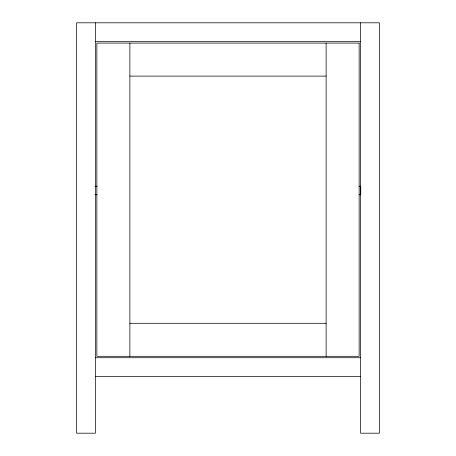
<?xml version="1.0" encoding="UTF-8"?>
<svg xmlns="http://www.w3.org/2000/svg" width="456" height="456" viewBox="0 0 456 456"><rect width="100%" height="100%" fill="white"/><g stroke="black" fill="none" stroke-linecap="round" stroke-linejoin="round"><path stroke-width="0.68" d="M95.446 41.667L360.553 41.667M129.88 76.106L326.12 76.106M94.973 186.253L97.111 186.253M359.128 186.253L360.742 186.253L360.742 194.746L359.128 194.746M94.973 194.746L97.111 194.746M129.88 323.287L326.12 323.287M95.446 357.726L360.553 357.726M95.446 376.593L360.553 376.593M360.553 22.8L360.553 433.2L379.426 433.2L379.426 22.8L76.574 22.8L76.574 433.2L95.446 433.2L95.446 22.8M326.12 43.086L326.12 356.307M129.88 43.086L129.88 356.307M359.14 43.086L96.86 43.086L96.86 356.307L359.14 356.307L359.14 43.086"/></g></svg>
